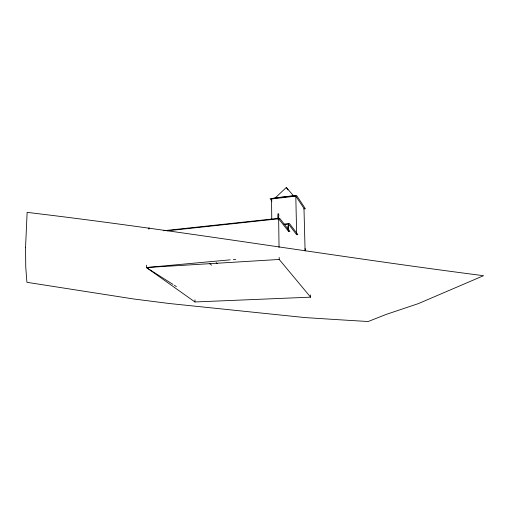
<?xml version="1.0" encoding="UTF-8"?>
<svg xmlns="http://www.w3.org/2000/svg" width="509" height="509" viewBox="0 0 509 509"><rect width="100%" height="100%" fill="white"/><g stroke="black" fill="none" stroke-linecap="round" stroke-linejoin="round"><path stroke-width="0.76" d="M310.547 294.915L310.611 297.161L194.934 301.964L194.992 299.833M194.934 301.964L146.395 267.537L146.509 265.176M148.832 229.031L149.061 227.873L148.997 228.897M272.296 198.745L275.293 197.861L286.319 187.477L293.502 195.73L295.799 196.137L303.981 208.436L305.095 250.931M278.34 218.845L278.907 219.118L278.48 217.61L278.875 215.186L278.506 213.786L277.978 213.685L277.717 218.895L278.652 218.794L288.679 231.538L289.914 231.41L279.594 218.208L163.758 230.717M275.293 197.861L293.502 195.73M303.816 208.875L305.355 208.703L296.677 195.564L270.094 198.675L271.952 201.125M167.111 230.819L278.652 218.794L279.047 247.399M283.984 224.132L289.456 223.553L297.848 234.598L296.664 234.719L288.539 224.094L284.652 224.507M173.041 284.461L146.395 267.537L230.195 259.838M233.357 259.552L235.724 259.336M146.395 267.537L279.212 259.456L310.611 297.161M174.377 285.307L176.375 286.573M209.269 263.331L211.629 265.208M216.134 262.708L217.292 263.649M305.037 248.596L305.228 248.844A5.542 1.158 84.5 0 0 305.317 250.644M286.319 187.477L287.967 189.902M288.329 229.941L288.081 225.831L288.126 229.934M296.645 233.93L295.799 196.137L271.545 198.968L271.755 219.245M288.539 224.094L288.679 231.538M279.18 257.401L279.212 259.456M25.545 247.527L25.755 267.212L26.913 282.31L133.695 298.987L168.988 303.479L304.885 317.571L336.952 319.62L368.172 321.523L386.261 314.39L418.303 303.631L483.55 275.693C331.2 256.11 179.696 230.45 27.13 212.374L25.545 247.527"/></g></svg>
